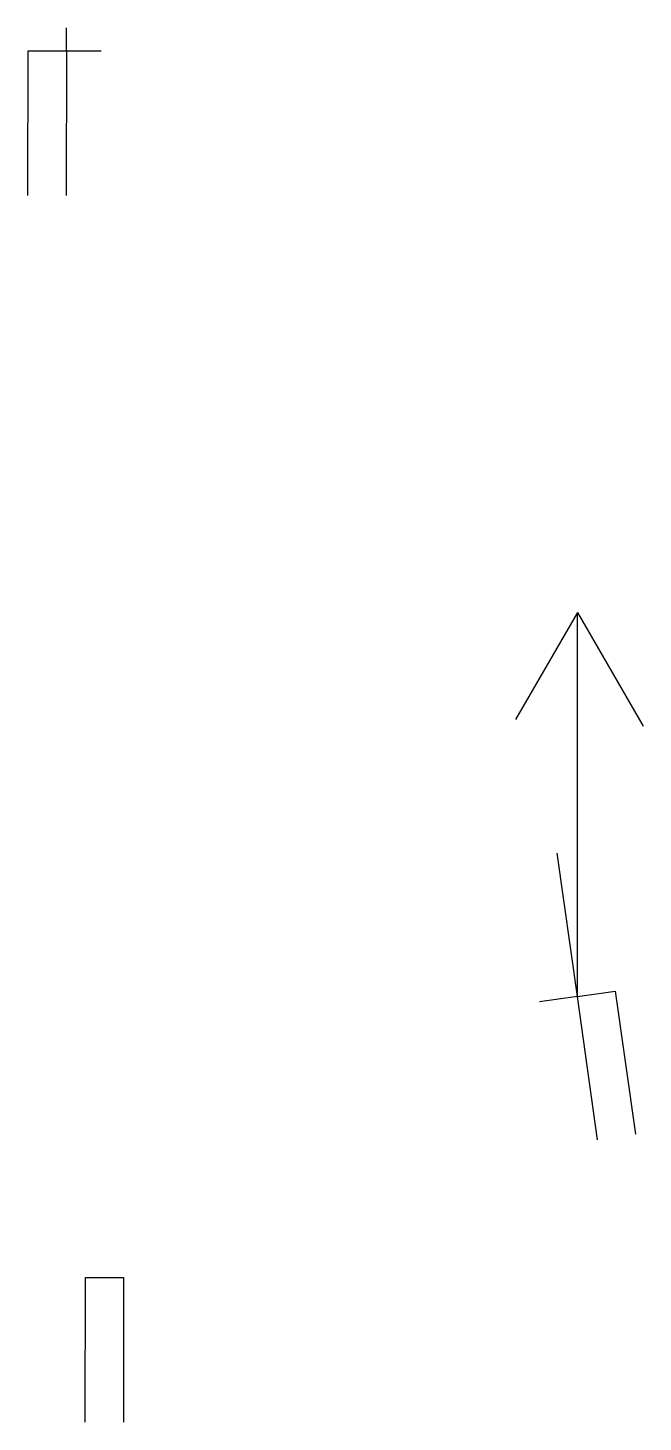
# Model space of a CAD drawing. Header units: millimetres. Extents: x 0 to 177, y -34 to 320.
# Drawn here: x 61.55 to 67.1, y -27.35 to -14.78 of the extents above; entities that cross this region are included whole.
import ezdxf

# ---------------------------------------------------------------- set-up
doc = ezdxf.new("R2010")
doc.units = ezdxf.units.MM
doc.header["$LTSCALE"] = 0.1
doc.layers.add('1', color=1, linetype='Continuous')

msp = doc.modelspace()

# ---------------------------------------------------------------- linework, layer by layer
at = {"ltscale": 0.1}
for p, q in [((61.896, -14.984), (61.896, -14.777)), ((61.896, -14.984), (62.21, -14.984)), ((66.506, -20.051), (65.948, -21.017)), ((66.506, -23.515), (66.506, -20.051)), ((66.506, -20.051), (67.099, -21.077)), ((66.506, -23.515), (66.324, -22.222)), ((66.506, -23.515), (66.165, -23.563))]:
    msp.add_line(p, q, dxfattribs=at)
at = {"layer": '1', "color": 1, "ltscale": 0.1}
for points in [[(61.548, -16.289), (61.551, -14.983), (61.896, -14.984), (61.894, -16.289)], [(66.688, -24.807), (66.506, -23.515), (66.848, -23.466), (67.031, -24.758)], [(62.066, -27.355), (62.067, -26.05), (62.412, -26.05), (62.412, -27.354)]]:
    msp.add_lwpolyline(points, dxfattribs=at)

doc.saveas('drawing.dxf')
